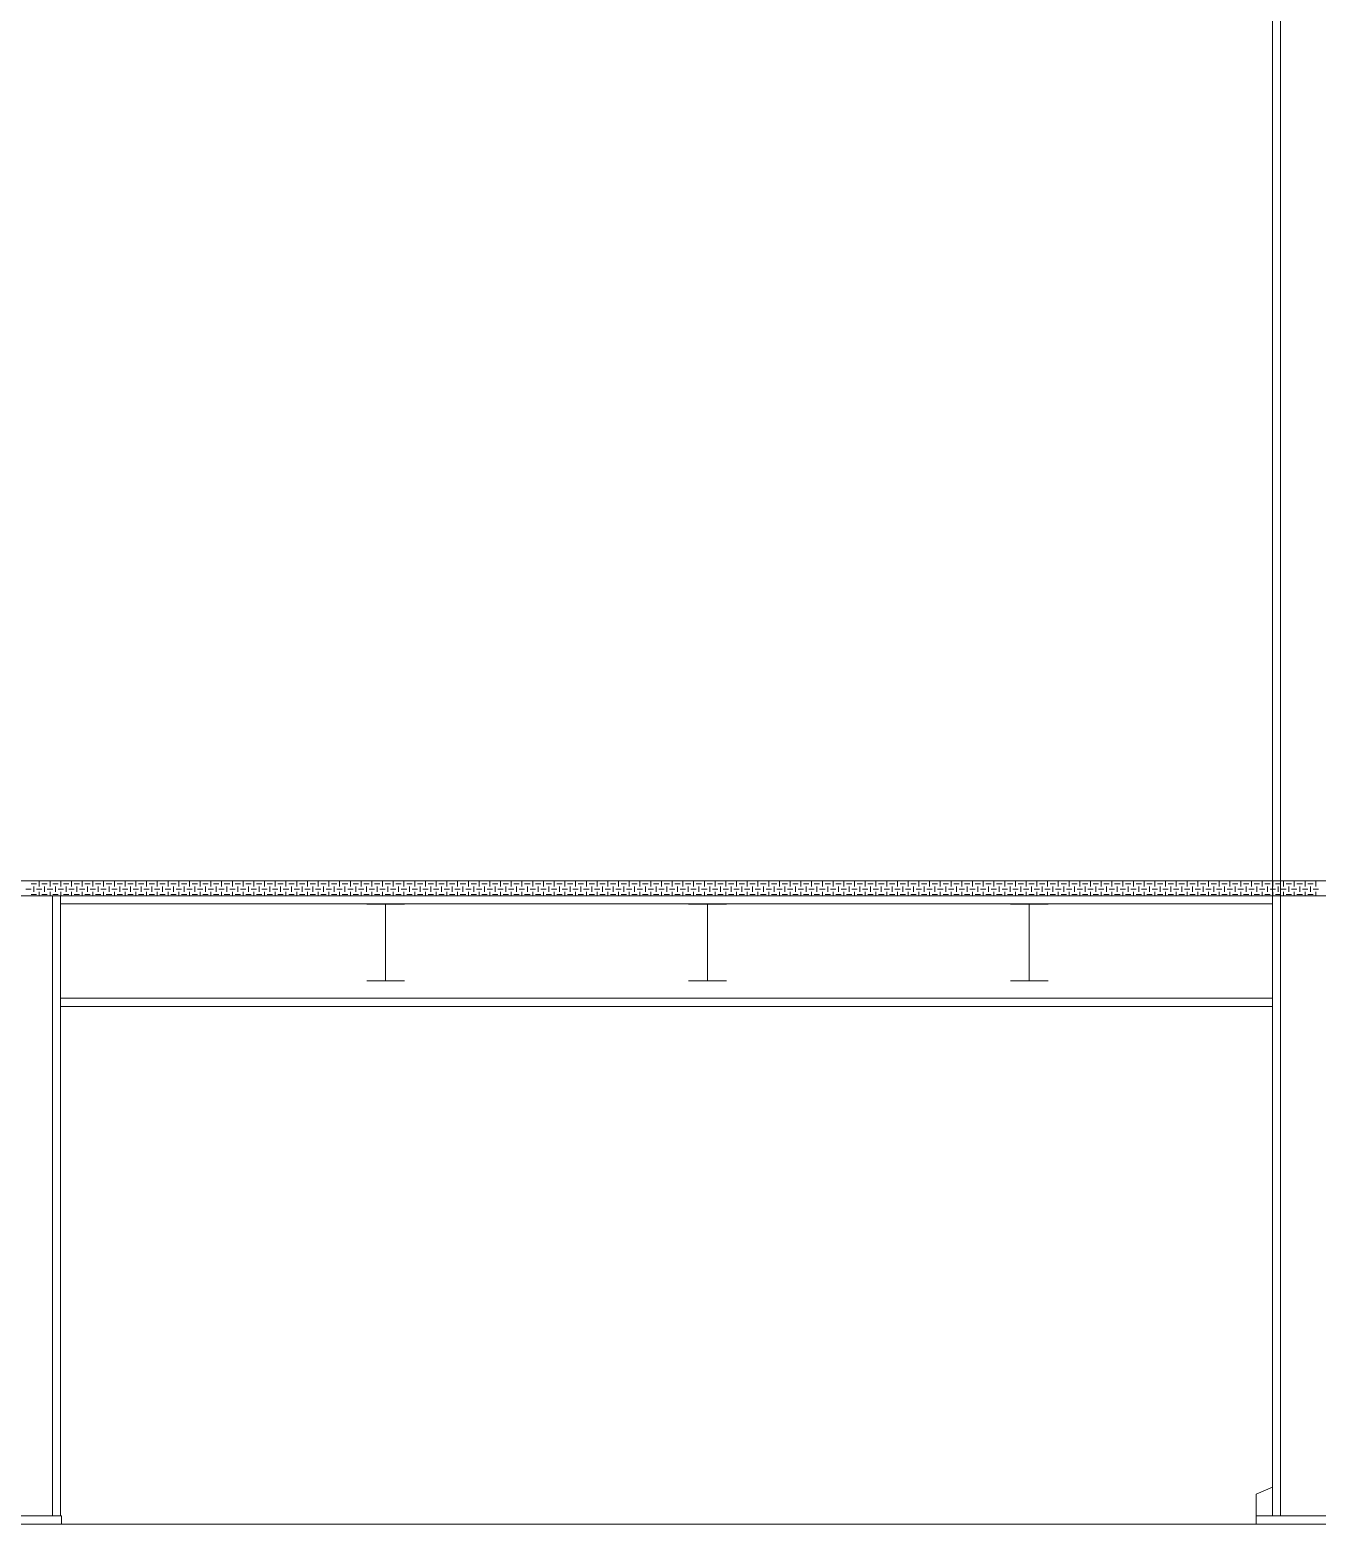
# Model space of a CAD drawing. Header units: millimetres. Extents: x 68421 to 1479662, y -51504 to 144751.
# Drawn here: x 601346 to 607346, y 73240 to 80207 of the extents above; entities that cross this region are included whole.
import ezdxf

# ---------------------------------------------------------------- set-up
doc = ezdxf.new("R2010")
doc.units = ezdxf.units.MM
doc.header["$LTSCALE"] = 0.35
doc.header["$MEASUREMENT"] = 0
doc.linetypes.add('CONTIN', pattern=[0, 0, 0])
doc.layers.get('0').update_dxf_attribs({"linetype": 'CONTIN'})

msp = doc.modelspace()

# ---------------------------------------------------------------- linework, layer by layer
at = {"lineweight": 0}
for p, q in [((607137.24698, 73277.76901), (607137.25017, 83356.65159)), ((607175.34697, 73277.76902), (607175.35016, 83356.65159)), ((601450.24888, 73277.76909), (601450.24955, 76169.33395)), ((601488.34887, 73277.76909), (601488.34956, 76169.33395)), ((607139.31056, 76131.22837), (601488.3481, 76131.22837)), ((607137.24773, 75691.43247), (601488.34824, 75691.43247)), ((607137.24772, 75653.33237), (601488.34825, 75653.33237)), ((607137.24706, 73411.58589), (607061.04701, 73379.36902)), ((607061.04701, 73277.76902), (607061.04701, 73379.36902)), ((607061.04701, 73277.76902), (607872.54896, 73277.7691)), ((607061.04701, 73239.66902), (607061.04701, 73277.76902)), ((607872.54896, 73239.6691), (607061.04701, 73239.66902)), ((607137.24698, 73277.76901), (607796.34889, 73277.7691))]:
    msp.add_line(p, q, dxfattribs=at)
at = {"color": 251, "linetype": 'Continuous', "lineweight": 0}
for p, q in [((588413.24788, 76239.66906), (626520.34809, 76239.66906)), ((626520.34809, 76239.66906), (588413.24788, 76239.66906)), ((601351.81056, 76225.22456), (601376.81056, 76225.22456)), ((601364.31056, 76237.72456), (601364.31056, 76239.66906)), ((601389.31056, 76212.72456), (601389.31056, 76237.72456)), ((601401.81056, 76225.22456), (601426.81056, 76225.22456)), ((601414.31056, 76237.72456), (601414.31056, 76239.66906)), ((601439.31056, 76212.72456), (601439.31056, 76237.72456)), ((601451.81056, 76225.22456), (601476.81056, 76225.22456)), ((601464.31056, 76237.72456), (601464.31056, 76239.66906)), ((601489.31056, 76212.72456), (601489.31056, 76237.72456)), ((601501.81056, 76225.22456), (601526.81056, 76225.22456)), ((601514.31056, 76237.72456), (601514.31056, 76239.66906)), ((601539.31056, 76212.72456), (601539.31056, 76237.72456)), ((601551.81056, 76225.22456), (601576.81056, 76225.22456)), ((601564.31056, 76237.72456), (601564.31056, 76239.66906)), ((601589.31056, 76212.72456), (601589.31056, 76237.72456)), ((601601.81056, 76225.22456), (601626.81056, 76225.22456)), ((601614.31056, 76237.72456), (601614.31056, 76239.66906)), ((601639.31056, 76212.72456), (601639.31056, 76237.72456)), ((601651.81056, 76225.22456), (601676.81056, 76225.22456)), ((601664.31056, 76237.72456), (601664.31056, 76239.66906)), ((601689.31056, 76212.72456), (601689.31056, 76237.72456)), ((601701.81056, 76225.22456), (601726.81056, 76225.22456)), ((601714.31056, 76237.72456), (601714.31056, 76239.66906)), ((601739.31056, 76212.72456), (601739.31056, 76237.72456)), ((601751.81056, 76225.22456), (601776.81056, 76225.22456)), ((601764.31056, 76237.72456), (601764.31056, 76239.66906)), ((601789.31056, 76212.72456), (601789.31056, 76237.72456)), ((601801.81056, 76225.22456), (601826.81056, 76225.22456)), ((601814.31056, 76237.72456), (601814.31056, 76239.66906)), ((601839.31056, 76212.72456), (601839.31056, 76237.72456)), ((601851.81056, 76225.22456), (601876.81056, 76225.22456)), ((601864.31056, 76237.72456), (601864.31056, 76239.66906)), ((601889.31056, 76212.72456), (601889.31056, 76237.72456)), ((601901.81056, 76225.22456), (601926.81056, 76225.22456)), ((601914.31056, 76237.72456), (601914.31056, 76239.66906)), ((601939.31056, 76212.72456), (601939.31056, 76237.72456)), ((601951.81056, 76225.22456), (601976.81056, 76225.22456)), ((601964.31056, 76237.72456), (601964.31056, 76239.66906)), ((601989.31056, 76212.72456), (601989.31056, 76237.72456)), ((602001.81056, 76225.22456), (602026.81056, 76225.22456)), ((602014.31056, 76237.72456), (602014.31056, 76239.66906)), ((602039.31056, 76212.72456), (602039.31056, 76237.72456)), ((602051.81056, 76225.22456), (602076.81056, 76225.22456)), ((602064.31056, 76237.72456), (602064.31056, 76239.66906)), ((602089.31056, 76212.72456), (602089.31056, 76237.72456)), ((602101.81056, 76225.22456), (602126.81056, 76225.22456)), ((602114.31056, 76237.72456), (602114.31056, 76239.66906)), ((602139.31056, 76212.72456), (602139.31056, 76237.72456)), ((602151.81056, 76225.22456), (602176.81056, 76225.22456)), ((602164.31056, 76237.72456), (602164.31056, 76239.66906)), ((602189.31056, 76212.72456), (602189.31056, 76237.72456)), ((602201.81056, 76225.22456), (602226.81056, 76225.22456)), ((602214.31056, 76237.72456), (602214.31056, 76239.66906)), ((602239.31056, 76212.72456), (602239.31056, 76237.72456)), ((602251.81056, 76225.22456), (602276.81056, 76225.22456)), ((602264.31056, 76237.72456), (602264.31056, 76239.66906)), ((602289.31056, 76212.72456), (602289.31056, 76237.72456)), ((602301.81056, 76225.22456), (602326.81056, 76225.22456)), ((602314.31056, 76237.72456), (602314.31056, 76239.66906)), ((602339.31056, 76212.72456), (602339.31056, 76237.72456)), ((602351.81056, 76225.22456), (602376.81056, 76225.22456)), ((602364.31056, 76237.72456), (602364.31056, 76239.66906)), ((602389.31056, 76212.72456), (602389.31056, 76237.72456)), ((602401.81056, 76225.22456), (602426.81056, 76225.22456)), ((602414.31056, 76237.72456), (602414.31056, 76239.66906)), ((602439.31056, 76212.72456), (602439.31056, 76237.72456)), ((602451.81056, 76225.22456), (602476.81056, 76225.22456)), ((602464.31056, 76237.72456), (602464.31056, 76239.66906)), ((602489.31056, 76212.72456), (602489.31056, 76237.72456)), ((602501.81056, 76225.22456), (602526.81056, 76225.22456)), ((602514.31056, 76237.72456), (602514.31056, 76239.66906)), ((602539.31056, 76212.72456), (602539.31056, 76237.72456)), ((602551.81056, 76225.22456), (602576.81056, 76225.22456)), ((602564.31056, 76237.72456), (602564.31056, 76239.66906)), ((602589.31056, 76212.72456), (602589.31056, 76237.72456)), ((602601.81056, 76225.22456), (602626.81056, 76225.22456)), ((602614.31056, 76237.72456), (602614.31056, 76239.66906)), ((602639.31056, 76212.72456), (602639.31056, 76237.72456)), ((602651.81056, 76225.22456), (602676.81056, 76225.22456)), ((602664.31056, 76237.72456), (602664.31056, 76239.66906)), ((602689.31056, 76212.72456), (602689.31056, 76237.72456)), ((602701.81056, 76225.22456), (602726.81056, 76225.22456)), ((602714.31056, 76237.72456), (602714.31056, 76239.66906)), ((602739.31056, 76212.72456), (602739.31056, 76237.72456)), ((602751.81056, 76225.22456), (602776.81056, 76225.22456)), ((602764.31056, 76237.72456), (602764.31056, 76239.66906)), ((602789.31056, 76212.72456), (602789.31056, 76237.72456)), ((602801.81056, 76225.22456), (602826.81056, 76225.22456)), ((602814.31056, 76237.72456), (602814.31056, 76239.66906)), ((602839.31056, 76212.72456), (602839.31056, 76237.72456)), ((602851.81056, 76225.22456), (602876.81056, 76225.22456)), ((602864.31056, 76237.72456), (602864.31056, 76239.66906)), ((602889.31056, 76212.72456), (602889.31056, 76237.72456)), ((602901.81056, 76225.22456), (602926.81056, 76225.22456)), ((602914.31056, 76237.72456), (602914.31056, 76239.66906)), ((602939.31056, 76212.72456), (602939.31056, 76237.72456)), ((602951.81056, 76225.22456), (602976.81056, 76225.22456)), ((602964.31056, 76237.72456), (602964.31056, 76239.66906)), ((602989.31056, 76212.72456), (602989.31056, 76237.72456)), ((603001.81056, 76225.22456), (603026.81056, 76225.22456)), ((603014.31056, 76237.72456), (603014.31056, 76239.66906)), ((603039.31056, 76212.72456), (603039.31056, 76237.72456)), ((603051.81056, 76225.22456), (603076.81056, 76225.22456)), ((603064.31056, 76237.72456), (603064.31056, 76239.66906)), ((603089.31056, 76212.72456), (603089.31056, 76237.72456)), ((603101.81056, 76225.22456), (603126.81056, 76225.22456)), ((603114.31056, 76237.72456), (603114.31056, 76239.66906)), ((603139.31056, 76212.72456), (603139.31056, 76237.72456)), ((603151.81056, 76225.22456), (603176.81056, 76225.22456)), ((603164.31056, 76237.72456), (603164.31056, 76239.66906)), ((603189.31056, 76212.72456), (603189.31056, 76237.72456)), ((603201.81056, 76225.22456), (603226.81056, 76225.22456)), ((603214.31056, 76237.72456), (603214.31056, 76239.66906)), ((603239.31056, 76212.72456), (603239.31056, 76237.72456)), ((603251.81056, 76225.22456), (603276.81056, 76225.22456)), ((603264.31056, 76237.72456), (603264.31056, 76239.66906)), ((603289.31056, 76212.72456), (603289.31056, 76237.72456)), ((603301.81056, 76225.22456), (603326.81056, 76225.22456)), ((603314.31056, 76237.72456), (603314.31056, 76239.66906)), ((603339.31056, 76212.72456), (603339.31056, 76237.72456)), ((603351.81056, 76225.22456), (603376.81056, 76225.22456)), ((603364.31056, 76237.72456), (603364.31056, 76239.66906)), ((603389.31056, 76212.72456), (603389.31056, 76237.72456)), ((603401.81056, 76225.22456), (603426.81056, 76225.22456)), ((603414.31056, 76237.72456), (603414.31056, 76239.66906)), ((603439.31056, 76212.72456), (603439.31056, 76237.72456)), ((603451.81056, 76225.22456), (603476.81056, 76225.22456)), ((603464.31056, 76237.72456), (603464.31056, 76239.66906)), ((603489.31056, 76212.72456), (603489.31056, 76237.72456)), ((603501.81056, 76225.22456), (603526.81056, 76225.22456)), ((603514.31056, 76237.72456), (603514.31056, 76239.66906)), ((603539.31056, 76212.72456), (603539.31056, 76237.72456)), ((603551.81056, 76225.22456), (603576.81056, 76225.22456)), ((603564.31056, 76237.72456), (603564.31056, 76239.66906)), ((603589.31056, 76212.72456), (603589.31056, 76237.72456)), ((603601.81056, 76225.22456), (603626.81056, 76225.22456)), ((603614.31056, 76237.72456), (603614.31056, 76239.66906)), ((603639.31056, 76212.72456), (603639.31056, 76237.72456)), ((603651.81056, 76225.22456), (603676.81056, 76225.22456)), ((603664.31056, 76237.72456), (603664.31056, 76239.66906)), ((603689.31056, 76212.72456), (603689.31056, 76237.72456)), ((603701.81056, 76225.22456), (603726.81056, 76225.22456)), ((603714.31056, 76237.72456), (603714.31056, 76239.66906)), ((603739.31056, 76212.72456), (603739.31056, 76237.72456)), ((603751.81056, 76225.22456), (603776.81056, 76225.22456)), ((603764.31056, 76237.72456), (603764.31056, 76239.66906)), ((603789.31056, 76212.72456), (603789.31056, 76237.72456)), ((603801.81056, 76225.22456), (603826.81056, 76225.22456)), ((603814.31056, 76237.72456), (603814.31056, 76239.66906)), ((603839.31056, 76212.72456), (603839.31056, 76237.72456)), ((603851.81056, 76225.22456), (603876.81056, 76225.22456)), ((603864.31056, 76237.72456), (603864.31056, 76239.66906)), ((603889.31056, 76212.72456), (603889.31056, 76237.72456)), ((603901.81056, 76225.22456), (603926.81056, 76225.22456)), ((603914.31056, 76237.72456), (603914.31056, 76239.66906)), ((603939.31056, 76212.72456), (603939.31056, 76237.72456)), ((603951.81056, 76225.22456), (603976.81056, 76225.22456)), ((603964.31056, 76237.72456), (603964.31056, 76239.66906)), ((603989.31056, 76212.72456), (603989.31056, 76237.72456)), ((604001.81056, 76225.22456), (604026.81056, 76225.22456)), ((604014.31056, 76237.72456), (604014.31056, 76239.66906)), ((604039.31056, 76212.72456), (604039.31056, 76237.72456)), ((604051.81056, 76225.22456), (604076.81056, 76225.22456)), ((604064.31056, 76237.72456), (604064.31056, 76239.66906)), ((604089.31056, 76212.72456), (604089.31056, 76237.72456)), ((604101.81056, 76225.22456), (604126.81056, 76225.22456)), ((604114.31056, 76237.72456), (604114.31056, 76239.66906)), ((604139.31056, 76212.72456), (604139.31056, 76237.72456)), ((604151.81056, 76225.22456), (604176.81056, 76225.22456)), ((604164.31056, 76237.72456), (604164.31056, 76239.66906)), ((604189.31056, 76212.72456), (604189.31056, 76237.72456)), ((604201.81056, 76225.22456), (604226.81056, 76225.22456)), ((604214.31056, 76237.72456), (604214.31056, 76239.66906)), ((604239.31056, 76212.72456), (604239.31056, 76237.72456)), ((604251.81056, 76225.22456), (604276.81056, 76225.22456)), ((604264.31056, 76237.72456), (604264.31056, 76239.66906)), ((604289.31056, 76212.72456), (604289.31056, 76237.72456)), ((604301.81056, 76225.22456), (604326.81056, 76225.22456)), ((604314.31056, 76237.72456), (604314.31056, 76239.66906)), ((604339.31056, 76212.72456), (604339.31056, 76237.72456)), ((604351.81056, 76225.22456), (604376.81056, 76225.22456)), ((604364.31056, 76237.72456), (604364.31056, 76239.66906)), ((604389.31056, 76212.72456), (604389.31056, 76237.72456)), ((604401.81056, 76225.22456), (604426.81056, 76225.22456)), ((604414.31056, 76237.72456), (604414.31056, 76239.66906)), ((604439.31056, 76212.72456), (604439.31056, 76237.72456)), ((604451.81056, 76225.22456), (604476.81056, 76225.22456)), ((604464.31056, 76237.72456), (604464.31056, 76239.66906)), ((604489.31056, 76212.72456), (604489.31056, 76237.72456)), ((604501.81056, 76225.22456), (604526.81056, 76225.22456)), ((604514.31056, 76237.72456), (604514.31056, 76239.66906)), ((604539.31056, 76212.72456), (604539.31056, 76237.72456)), ((604551.81056, 76225.22456), (604576.81056, 76225.22456)), ((604564.31056, 76237.72456), (604564.31056, 76239.66906)), ((604589.31056, 76212.72456), (604589.31056, 76237.72456)), ((604601.81056, 76225.22456), (604626.81056, 76225.22456)), ((604614.31056, 76237.72456), (604614.31056, 76239.66906)), ((604639.31056, 76212.72456), (604639.31056, 76237.72456)), ((604651.81056, 76225.22456), (604676.81056, 76225.22456)), ((604664.31056, 76237.72456), (604664.31056, 76239.66906)), ((604689.31056, 76212.72456), (604689.31056, 76237.72456)), ((604701.81056, 76225.22456), (604726.81056, 76225.22456)), ((604714.31056, 76237.72456), (604714.31056, 76239.66906)), ((604739.31056, 76212.72456), (604739.31056, 76237.72456)), ((604751.81056, 76225.22456), (604776.81056, 76225.22456)), ((604764.31056, 76237.72456), (604764.31056, 76239.66906)), ((604789.31056, 76212.72456), (604789.31056, 76237.72456)), ((604801.81056, 76225.22456), (604826.81056, 76225.22456)), ((604814.31056, 76237.72456), (604814.31056, 76239.66906)), ((604839.31056, 76212.72456), (604839.31056, 76237.72456)), ((604851.81056, 76225.22456), (604876.81056, 76225.22456)), ((604864.31056, 76237.72456), (604864.31056, 76239.66906)), ((604889.31056, 76212.72456), (604889.31056, 76237.72456)), ((604901.81056, 76225.22456), (604926.81056, 76225.22456)), ((604914.31056, 76237.72456), (604914.31056, 76239.66906)), ((604939.31056, 76212.72456), (604939.31056, 76237.72456)), ((604951.81056, 76225.22456), (604976.81056, 76225.22456)), ((604964.31056, 76237.72456), (604964.31056, 76239.66906)), ((604989.31056, 76212.72456), (604989.31056, 76237.72456)), ((605001.81056, 76225.22456), (605026.81056, 76225.22456)), ((605014.31056, 76237.72456), (605014.31056, 76239.66906)), ((605039.31056, 76212.72456), (605039.31056, 76237.72456)), ((605051.81056, 76225.22456), (605076.81056, 76225.22456)), ((605064.31056, 76237.72456), (605064.31056, 76239.66906)), ((605089.31056, 76212.72456), (605089.31056, 76237.72456)), ((605101.81056, 76225.22456), (605126.81056, 76225.22456)), ((605114.31056, 76237.72456), (605114.31056, 76239.66906)), ((605139.31056, 76212.72456), (605139.31056, 76237.72456)), ((605151.81056, 76225.22456), (605176.81056, 76225.22456)), ((605164.31056, 76237.72456), (605164.31056, 76239.66906)), ((605189.31056, 76212.72456), (605189.31056, 76237.72456)), ((605201.81056, 76225.22456), (605226.81056, 76225.22456)), ((605214.31056, 76237.72456), (605214.31056, 76239.66906)), ((605239.31056, 76212.72456), (605239.31056, 76237.72456)), ((605251.81056, 76225.22456), (605276.81056, 76225.22456)), ((605264.31056, 76237.72456), (605264.31056, 76239.66906)), ((605289.31056, 76212.72456), (605289.31056, 76237.72456)), ((605301.81056, 76225.22456), (605326.81056, 76225.22456)), ((605314.31056, 76237.72456), (605314.31056, 76239.66906)), ((605339.31056, 76212.72456), (605339.31056, 76237.72456)), ((605351.81056, 76225.22456), (605376.81056, 76225.22456)), ((605364.31056, 76237.72456), (605364.31056, 76239.66906)), ((605389.31056, 76212.72456), (605389.31056, 76237.72456)), ((605401.81056, 76225.22456), (605426.81056, 76225.22456)), ((605414.31056, 76237.72456), (605414.31056, 76239.66906)), ((605439.31056, 76212.72456), (605439.31056, 76237.72456)), ((605451.81056, 76225.22456), (605476.81056, 76225.22456)), ((605464.31056, 76237.72456), (605464.31056, 76239.66906)), ((605489.31056, 76212.72456), (605489.31056, 76237.72456)), ((605501.81056, 76225.22456), (605526.81056, 76225.22456)), ((605514.31056, 76237.72456), (605514.31056, 76239.66906)), ((605539.31056, 76212.72456), (605539.31056, 76237.72456)), ((605551.81056, 76225.22456), (605576.81056, 76225.22456)), ((605564.31056, 76237.72456), (605564.31056, 76239.66906)), ((605589.31056, 76212.72456), (605589.31056, 76237.72456)), ((605601.81056, 76225.22456), (605626.81056, 76225.22456)), ((605614.31056, 76237.72456), (605614.31056, 76239.66906)), ((605639.31056, 76212.72456), (605639.31056, 76237.72456)), ((605651.81056, 76225.22456), (605676.81056, 76225.22456)), ((605664.31056, 76237.72456), (605664.31056, 76239.66906)), ((605689.31056, 76212.72456), (605689.31056, 76237.72456)), ((605701.81056, 76225.22456), (605726.81056, 76225.22456)), ((605714.31056, 76237.72456), (605714.31056, 76239.66906)), ((605739.31056, 76212.72456), (605739.31056, 76237.72456)), ((605751.81056, 76225.22456), (605776.81056, 76225.22456)), ((605764.31056, 76237.72456), (605764.31056, 76239.66906)), ((605789.31056, 76212.72456), (605789.31056, 76237.72456)), ((605801.81056, 76225.22456), (605826.81056, 76225.22456)), ((605814.31056, 76237.72456), (605814.31056, 76239.66906)), ((605839.31056, 76212.72456), (605839.31056, 76237.72456)), ((605851.81056, 76225.22456), (605876.81056, 76225.22456)), ((605864.31056, 76237.72456), (605864.31056, 76239.66906)), ((605889.31056, 76212.72456), (605889.31056, 76237.72456)), ((605901.81056, 76225.22456), (605926.81056, 76225.22456)), ((605914.31056, 76237.72456), (605914.31056, 76239.66906)), ((605939.31056, 76212.72456), (605939.31056, 76237.72456)), ((605951.81056, 76225.22456), (605976.81056, 76225.22456)), ((605964.31056, 76237.72456), (605964.31056, 76239.66906)), ((605989.31056, 76212.72456), (605989.31056, 76237.72456)), ((606001.81056, 76225.22456), (606026.81056, 76225.22456)), ((606014.31056, 76237.72456), (606014.31056, 76239.66906)), ((606039.31056, 76212.72456), (606039.31056, 76237.72456)), ((606051.81056, 76225.22456), (606076.81056, 76225.22456)), ((606064.31056, 76237.72456), (606064.31056, 76239.66906)), ((606089.31056, 76212.72456), (606089.31056, 76237.72456)), ((606101.81056, 76225.22456), (606126.81056, 76225.22456)), ((606114.31056, 76237.72456), (606114.31056, 76239.66906)), ((606139.31056, 76212.72456), (606139.31056, 76237.72456)), ((606151.81056, 76225.22456), (606176.81056, 76225.22456)), ((606164.31056, 76237.72456), (606164.31056, 76239.66906)), ((606189.31056, 76212.72456), (606189.31056, 76237.72456)), ((606201.81056, 76225.22456), (606226.81056, 76225.22456)), ((606214.31056, 76237.72456), (606214.31056, 76239.66906)), ((606239.31056, 76212.72456), (606239.31056, 76237.72456)), ((606251.81056, 76225.22456), (606276.81056, 76225.22456)), ((606264.31056, 76237.72456), (606264.31056, 76239.66906)), ((606289.31056, 76212.72456), (606289.31056, 76237.72456)), ((606301.81056, 76225.22456), (606326.81056, 76225.22456)), ((606314.31056, 76237.72456), (606314.31056, 76239.66906)), ((606339.31056, 76212.72456), (606339.31056, 76237.72456)), ((606351.81056, 76225.22456), (606376.81056, 76225.22456)), ((606364.31056, 76237.72456), (606364.31056, 76239.66906)), ((606389.31056, 76212.72456), (606389.31056, 76237.72456)), ((606401.81056, 76225.22456), (606426.81056, 76225.22456)), ((606414.31056, 76237.72456), (606414.31056, 76239.66906)), ((606439.31056, 76212.72456), (606439.31056, 76237.72456)), ((606451.81056, 76225.22456), (606476.81056, 76225.22456)), ((606464.31056, 76237.72456), (606464.31056, 76239.66906)), ((606489.31056, 76212.72456), (606489.31056, 76237.72456)), ((606501.81056, 76225.22456), (606526.81056, 76225.22456)), ((606514.31056, 76237.72456), (606514.31056, 76239.66906)), ((606539.31056, 76212.72456), (606539.31056, 76237.72456)), ((606551.81056, 76225.22456), (606576.81056, 76225.22456)), ((606564.31056, 76237.72456), (606564.31056, 76239.66906)), ((606589.31056, 76212.72456), (606589.31056, 76237.72456)), ((606601.81056, 76225.22456), (606626.81056, 76225.22456)), ((606614.31056, 76237.72456), (606614.31056, 76239.66906)), ((606639.31056, 76212.72456), (606639.31056, 76237.72456)), ((606651.81056, 76225.22456), (606676.81056, 76225.22456)), ((606664.31056, 76237.72456), (606664.31056, 76239.66906)), ((606689.31056, 76212.72456), (606689.31056, 76237.72456)), ((606701.81056, 76225.22456), (606726.81056, 76225.22456)), ((606714.31056, 76237.72456), (606714.31056, 76239.66906)), ((606739.31056, 76212.72456), (606739.31056, 76237.72456)), ((606751.81056, 76225.22456), (606776.81056, 76225.22456)), ((606764.31056, 76237.72456), (606764.31056, 76239.66906)), ((606789.31056, 76212.72456), (606789.31056, 76237.72456)), ((606801.81056, 76225.22456), (606826.81056, 76225.22456)), ((606814.31056, 76237.72456), (606814.31056, 76239.66906)), ((606839.31056, 76212.72456), (606839.31056, 76237.72456)), ((606851.81056, 76225.22456), (606876.81056, 76225.22456)), ((606864.31056, 76237.72456), (606864.31056, 76239.66906)), ((606889.31056, 76212.72456), (606889.31056, 76237.72456)), ((606901.81056, 76225.22456), (606926.81056, 76225.22456)), ((606914.31056, 76237.72456), (606914.31056, 76239.66906)), ((606939.31056, 76212.72456), (606939.31056, 76237.72456)), ((606951.81056, 76225.22456), (606976.81056, 76225.22456)), ((606964.31056, 76237.72456), (606964.31056, 76239.66906)), ((606989.31056, 76212.72456), (606989.31056, 76237.72456)), ((607001.81056, 76225.22456), (607026.81056, 76225.22456)), ((607014.31056, 76237.72456), (607014.31056, 76239.66906)), ((607039.31056, 76212.72456), (607039.31056, 76237.72456)), ((607051.81056, 76225.22456), (607076.81056, 76225.22456)), ((607064.31056, 76237.72456), (607064.31056, 76239.66906)), ((607089.31056, 76212.72456), (607089.31056, 76237.72456)), ((607101.81056, 76225.22456), (607126.81056, 76225.22456)), ((607114.31056, 76237.72456), (607114.31056, 76239.66906)), ((607139.31056, 76212.72456), (607139.31056, 76237.72456)), ((607151.81056, 76225.22456), (607176.81056, 76225.22456)), ((607164.31056, 76237.72456), (607164.31056, 76239.66906)), ((607189.31056, 76212.72456), (607189.31056, 76237.72456)), ((607201.81056, 76225.22456), (607226.81056, 76225.22456)), ((607214.31056, 76237.72456), (607214.31056, 76239.66906)), ((607239.31056, 76212.72456), (607239.31056, 76237.72456)), ((607251.81056, 76225.22456), (607276.81056, 76225.22456)), ((607264.31056, 76237.72456), (607264.31056, 76239.66906)), ((607289.31056, 76212.72456), (607289.31056, 76237.72456)), ((607301.81056, 76225.22456), (607326.81056, 76225.22456)), ((607314.31056, 76237.72456), (607314.31056, 76239.66906)), ((607339.31056, 76212.72456), (607339.31056, 76237.72456)), ((588413.24786, 76169.33395), (626520.34809, 76169.33395)), ((601326.81056, 76200.22456), (601351.81056, 76200.22456)), ((601351.81056, 76175.22456), (601376.81056, 76175.22456)), ((601364.31056, 76187.72456), (601364.31056, 76212.72456)), ((601376.81056, 76200.22456), (601401.81056, 76200.22456)), ((601389.31056, 76169.33395), (601389.31056, 76187.72456)), ((601401.81056, 76175.22456), (601426.81056, 76175.22456)), ((601414.31056, 76187.72456), (601414.31056, 76212.72456)), ((601426.81056, 76200.22456), (601451.81056, 76200.22456)), ((601439.31056, 76169.33395), (601439.31056, 76187.72456)), ((601451.81056, 76175.22456), (601476.81056, 76175.22456)), ((601464.31056, 76187.72456), (601464.31056, 76212.72456)), ((601476.81056, 76200.22456), (601501.81056, 76200.22456)), ((601489.31056, 76169.33395), (601489.31056, 76187.72456)), ((601501.81056, 76175.22456), (601526.81056, 76175.22456)), ((601514.31056, 76187.72456), (601514.31056, 76212.72456)), ((601526.81056, 76200.22456), (601551.81056, 76200.22456)), ((601539.31056, 76169.33395), (601539.31056, 76187.72456)), ((601551.81056, 76175.22456), (601576.81056, 76175.22456)), ((601564.31056, 76187.72456), (601564.31056, 76212.72456)), ((601576.81056, 76200.22456), (601601.81056, 76200.22456)), ((601589.31056, 76169.33395), (601589.31056, 76187.72456)), ((601601.81056, 76175.22456), (601626.81056, 76175.22456)), ((601614.31056, 76187.72456), (601614.31056, 76212.72456)), ((601626.81056, 76200.22456), (601651.81056, 76200.22456)), ((601639.31056, 76169.33395), (601639.31056, 76187.72456)), ((601651.81056, 76175.22456), (601676.81056, 76175.22456)), ((601664.31056, 76187.72456), (601664.31056, 76212.72456)), ((601676.81056, 76200.22456), (601701.81056, 76200.22456)), ((601689.31056, 76169.33395), (601689.31056, 76187.72456)), ((601701.81056, 76175.22456), (601726.81056, 76175.22456)), ((601714.31056, 76187.72456), (601714.31056, 76212.72456)), ((601726.81056, 76200.22456), (601751.81056, 76200.22456)), ((601739.31056, 76169.33395), (601739.31056, 76187.72456)), ((601751.81056, 76175.22456), (601776.81056, 76175.22456)), ((601764.31056, 76187.72456), (601764.31056, 76212.72456)), ((601776.81056, 76200.22456), (601801.81056, 76200.22456)), ((601789.31056, 76169.33395), (601789.31056, 76187.72456)), ((601801.81056, 76175.22456), (601826.81056, 76175.22456)), ((601814.31056, 76187.72456), (601814.31056, 76212.72456)), ((601826.81056, 76200.22456), (601851.81056, 76200.22456)), ((601839.31056, 76169.33395), (601839.31056, 76187.72456)), ((601851.81056, 76175.22456), (601876.81056, 76175.22456)), ((601864.31056, 76187.72456), (601864.31056, 76212.72456)), ((601876.81056, 76200.22456), (601901.81056, 76200.22456)), ((601889.31056, 76169.33395), (601889.31056, 76187.72456)), ((601901.81056, 76175.22456), (601926.81056, 76175.22456)), ((601914.31056, 76187.72456), (601914.31056, 76212.72456)), ((601926.81056, 76200.22456), (601951.81056, 76200.22456)), ((601939.31056, 76169.33395), (601939.31056, 76187.72456)), ((601951.81056, 76175.22456), (601976.81056, 76175.22456)), ((601964.31056, 76187.72456), (601964.31056, 76212.72456)), ((601976.81056, 76200.22456), (602001.81056, 76200.22456)), ((601989.31056, 76169.33395), (601989.31056, 76187.72456)), ((602001.81056, 76175.22456), (602026.81056, 76175.22456)), ((602014.31056, 76187.72456), (602014.31056, 76212.72456)), ((602026.81056, 76200.22456), (602051.81056, 76200.22456)), ((602039.31056, 76169.33395), (602039.31056, 76187.72456)), ((602051.81056, 76175.22456), (602076.81056, 76175.22456)), ((602064.31056, 76187.72456), (602064.31056, 76212.72456)), ((602076.81056, 76200.22456), (602101.81056, 76200.22456)), ((602089.31056, 76169.33395), (602089.31056, 76187.72456)), ((602101.81056, 76175.22456), (602126.81056, 76175.22456)), ((602114.31056, 76187.72456), (602114.31056, 76212.72456)), ((602126.81056, 76200.22456), (602151.81056, 76200.22456)), ((602139.31056, 76169.33395), (602139.31056, 76187.72456)), ((602151.81056, 76175.22456), (602176.81056, 76175.22456)), ((602164.31056, 76187.72456), (602164.31056, 76212.72456)), ((602176.81056, 76200.22456), (602201.81056, 76200.22456)), ((602189.31056, 76169.33395), (602189.31056, 76187.72456)), ((602201.81056, 76175.22456), (602226.81056, 76175.22456)), ((602214.31056, 76187.72456), (602214.31056, 76212.72456)), ((602226.81056, 76200.22456), (602251.81056, 76200.22456)), ((602239.31056, 76169.33395), (602239.31056, 76187.72456)), ((602251.81056, 76175.22456), (602276.81056, 76175.22456)), ((602264.31056, 76187.72456), (602264.31056, 76212.72456)), ((602276.81056, 76200.22456), (602301.81056, 76200.22456)), ((602289.31056, 76169.33395), (602289.31056, 76187.72456)), ((602301.81056, 76175.22456), (602326.81056, 76175.22456)), ((602314.31056, 76187.72456), (602314.31056, 76212.72456)), ((602326.81056, 76200.22456), (602351.81056, 76200.22456)), ((602339.31056, 76169.33395), (602339.31056, 76187.72456)), ((602351.81056, 76175.22456), (602376.81056, 76175.22456)), ((602364.31056, 76187.72456), (602364.31056, 76212.72456)), ((602376.81056, 76200.22456), (602401.81056, 76200.22456)), ((602389.31056, 76169.33395), (602389.31056, 76187.72456)), ((602401.81056, 76175.22456), (602426.81056, 76175.22456)), ((602414.31056, 76187.72456), (602414.31056, 76212.72456)), ((602426.81056, 76200.22456), (602451.81056, 76200.22456)), ((602439.31056, 76169.33395), (602439.31056, 76187.72456)), ((602451.81056, 76175.22456), (602476.81056, 76175.22456)), ((602464.31056, 76187.72456), (602464.31056, 76212.72456)), ((602476.81056, 76200.22456), (602501.81056, 76200.22456)), ((602489.31056, 76169.33395), (602489.31056, 76187.72456)), ((602501.81056, 76175.22456), (602526.81056, 76175.22456)), ((602514.31056, 76187.72456), (602514.31056, 76212.72456)), ((602526.81056, 76200.22456), (602551.81056, 76200.22456)), ((602539.31056, 76169.33395), (602539.31056, 76187.72456)), ((602551.81056, 76175.22456), (602576.81056, 76175.22456)), ((602564.31056, 76187.72456), (602564.31056, 76212.72456)), ((602576.81056, 76200.22456), (602601.81056, 76200.22456)), ((602589.31056, 76169.33395), (602589.31056, 76187.72456)), ((602601.81056, 76175.22456), (602626.81056, 76175.22456)), ((602614.31056, 76187.72456), (602614.31056, 76212.72456)), ((602626.81056, 76200.22456), (602651.81056, 76200.22456)), ((602639.31056, 76169.33395), (602639.31056, 76187.72456)), ((602651.81056, 76175.22456), (602676.81056, 76175.22456)), ((602664.31056, 76187.72456), (602664.31056, 76212.72456)), ((602676.81056, 76200.22456), (602701.81056, 76200.22456)), ((602689.31056, 76169.33395), (602689.31056, 76187.72456)), ((602701.81056, 76175.22456), (602726.81056, 76175.22456)), ((602714.31056, 76187.72456), (602714.31056, 76212.72456)), ((602726.81056, 76200.22456), (602751.81056, 76200.22456)), ((602739.31056, 76169.33395), (602739.31056, 76187.72456)), ((602751.81056, 76175.22456), (602776.81056, 76175.22456)), ((602764.31056, 76187.72456), (602764.31056, 76212.72456)), ((602776.81056, 76200.22456), (602801.81056, 76200.22456)), ((602789.31056, 76169.33395), (602789.31056, 76187.72456)), ((602801.81056, 76175.22456), (602826.81056, 76175.22456)), ((602814.31056, 76187.72456), (602814.31056, 76212.72456)), ((602826.81056, 76200.22456), (602851.81056, 76200.22456)), ((602839.31056, 76169.33395), (602839.31056, 76187.72456)), ((602851.81056, 76175.22456), (602876.81056, 76175.22456)), ((602864.31056, 76187.72456), (602864.31056, 76212.72456)), ((602876.81056, 76200.22456), (602901.81056, 76200.22456)), ((602889.31056, 76169.33395), (602889.31056, 76187.72456)), ((602901.81056, 76175.22456), (602926.81056, 76175.22456)), ((602914.31056, 76187.72456), (602914.31056, 76212.72456)), ((602926.81056, 76200.22456), (602951.81056, 76200.22456)), ((602939.31056, 76169.33395), (602939.31056, 76187.72456)), ((602951.81056, 76175.22456), (602976.81056, 76175.22456)), ((602964.31056, 76187.72456), (602964.31056, 76212.72456)), ((602976.81056, 76200.22456), (603001.81056, 76200.22456)), ((602989.31056, 76169.33395), (602989.31056, 76187.72456)), ((603001.81056, 76175.22456), (603026.81056, 76175.22456)), ((603014.31056, 76187.72456), (603014.31056, 76212.72456)), ((603026.81056, 76200.22456), (603051.81056, 76200.22456)), ((603039.31056, 76169.33395), (603039.31056, 76187.72456)), ((603051.81056, 76175.22456), (603076.81056, 76175.22456)), ((603064.31056, 76187.72456), (603064.31056, 76212.72456)), ((603076.81056, 76200.22456), (603101.81056, 76200.22456)), ((603089.31056, 76169.33395), (603089.31056, 76187.72456)), ((603101.81056, 76175.22456), (603126.81056, 76175.22456)), ((603114.31056, 76187.72456), (603114.31056, 76212.72456)), ((603126.81056, 76200.22456), (603151.81056, 76200.22456)), ((603139.31056, 76169.33395), (603139.31056, 76187.72456)), ((603151.81056, 76175.22456), (603176.81056, 76175.22456)), ((603164.31056, 76187.72456), (603164.31056, 76212.72456)), ((603176.81056, 76200.22456), (603201.81056, 76200.22456)), ((603189.31056, 76169.33395), (603189.31056, 76187.72456)), ((603201.81056, 76175.22456), (603226.81056, 76175.22456)), ((603214.31056, 76187.72456), (603214.31056, 76212.72456)), ((603226.81056, 76200.22456), (603251.81056, 76200.22456)), ((603239.31056, 76169.33395), (603239.31056, 76187.72456)), ((603251.81056, 76175.22456), (603276.81056, 76175.22456)), ((603264.31056, 76187.72456), (603264.31056, 76212.72456)), ((603276.81056, 76200.22456), (603301.81056, 76200.22456)), ((603289.31056, 76169.33395), (603289.31056, 76187.72456)), ((603301.81056, 76175.22456), (603326.81056, 76175.22456)), ((603314.31056, 76187.72456), (603314.31056, 76212.72456)), ((603326.81056, 76200.22456), (603351.81056, 76200.22456)), ((603339.31056, 76169.33395), (603339.31056, 76187.72456)), ((603351.81056, 76175.22456), (603376.81056, 76175.22456)), ((603364.31056, 76187.72456), (603364.31056, 76212.72456)), ((603376.81056, 76200.22456), (603401.81056, 76200.22456)), ((603389.31056, 76169.33395), (603389.31056, 76187.72456)), ((603401.81056, 76175.22456), (603426.81056, 76175.22456)), ((603414.31056, 76187.72456), (603414.31056, 76212.72456)), ((603426.81056, 76200.22456), (603451.81056, 76200.22456)), ((603439.31056, 76169.33395), (603439.31056, 76187.72456)), ((603451.81056, 76175.22456), (603476.81056, 76175.22456)), ((603464.31056, 76187.72456), (603464.31056, 76212.72456)), ((603476.81056, 76200.22456), (603501.81056, 76200.22456)), ((603489.31056, 76169.33395), (603489.31056, 76187.72456)), ((603501.81056, 76175.22456), (603526.81056, 76175.22456)), ((603514.31056, 76187.72456), (603514.31056, 76212.72456)), ((603526.81056, 76200.22456), (603551.81056, 76200.22456)), ((603539.31056, 76169.33395), (603539.31056, 76187.72456)), ((603551.81056, 76175.22456), (603576.81056, 76175.22456)), ((603564.31056, 76187.72456), (603564.31056, 76212.72456)), ((603576.81056, 76200.22456), (603601.81056, 76200.22456)), ((603589.31056, 76169.33395), (603589.31056, 76187.72456)), ((603601.81056, 76175.22456), (603626.81056, 76175.22456)), ((603614.31056, 76187.72456), (603614.31056, 76212.72456)), ((603626.81056, 76200.22456), (603651.81056, 76200.22456)), ((603639.31056, 76169.33395), (603639.31056, 76187.72456)), ((603651.81056, 76175.22456), (603676.81056, 76175.22456)), ((603664.31056, 76187.72456), (603664.31056, 76212.72456)), ((603676.81056, 76200.22456), (603701.81056, 76200.22456)), ((603689.31056, 76169.33395), (603689.31056, 76187.72456)), ((603701.81056, 76175.22456), (603726.81056, 76175.22456)), ((603714.31056, 76187.72456), (603714.31056, 76212.72456)), ((603726.81056, 76200.22456), (603751.81056, 76200.22456)), ((603739.31056, 76169.33395), (603739.31056, 76187.72456)), ((603751.81056, 76175.22456), (603776.81056, 76175.22456)), ((603764.31056, 76187.72456), (603764.31056, 76212.72456)), ((603776.81056, 76200.22456), (603801.81056, 76200.22456)), ((603789.31056, 76169.33395), (603789.31056, 76187.72456)), ((603801.81056, 76175.22456), (603826.81056, 76175.22456)), ((603814.31056, 76187.72456), (603814.31056, 76212.72456)), ((603826.81056, 76200.22456), (603851.81056, 76200.22456)), ((603839.31056, 76169.33395), (603839.31056, 76187.72456)), ((603851.81056, 76175.22456), (603876.81056, 76175.22456)), ((603864.31056, 76187.72456), (603864.31056, 76212.72456)), ((603876.81056, 76200.22456), (603901.81056, 76200.22456)), ((603889.31056, 76169.33395), (603889.31056, 76187.72456)), ((603901.81056, 76175.22456), (603926.81056, 76175.22456)), ((603914.31056, 76187.72456), (603914.31056, 76212.72456)), ((603926.81056, 76200.22456), (603951.81056, 76200.22456)), ((603939.31056, 76169.33395), (603939.31056, 76187.72456)), ((603951.81056, 76175.22456), (603976.81056, 76175.22456)), ((603964.31056, 76187.72456), (603964.31056, 76212.72456)), ((603976.81056, 76200.22456), (604001.81056, 76200.22456)), ((603989.31056, 76169.33395), (603989.31056, 76187.72456)), ((604001.81056, 76175.22456), (604026.81056, 76175.22456)), ((604014.31056, 76187.72456), (604014.31056, 76212.72456)), ((604026.81056, 76200.22456), (604051.81056, 76200.22456)), ((604039.31056, 76169.33395), (604039.31056, 76187.72456)), ((604051.81056, 76175.22456), (604076.81056, 76175.22456)), ((604064.31056, 76187.72456), (604064.31056, 76212.72456)), ((604076.81056, 76200.22456), (604101.81056, 76200.22456)), ((604089.31056, 76169.33395), (604089.31056, 76187.72456)), ((604101.81056, 76175.22456), (604126.81056, 76175.22456)), ((604114.31056, 76187.72456), (604114.31056, 76212.72456)), ((604126.81056, 76200.22456), (604151.81056, 76200.22456)), ((604139.31056, 76169.33395), (604139.31056, 76187.72456)), ((604151.81056, 76175.22456), (604176.81056, 76175.22456)), ((604164.31056, 76187.72456), (604164.31056, 76212.72456)), ((604176.81056, 76200.22456), (604201.81056, 76200.22456)), ((604189.31056, 76169.33395), (604189.31056, 76187.72456)), ((604201.81056, 76175.22456), (604226.81056, 76175.22456)), ((604214.31056, 76187.72456), (604214.31056, 76212.72456)), ((604226.81056, 76200.22456), (604251.81056, 76200.22456)), ((604239.31056, 76169.33395), (604239.31056, 76187.72456)), ((604251.81056, 76175.22456), (604276.81056, 76175.22456)), ((604264.31056, 76187.72456), (604264.31056, 76212.72456)), ((604276.81056, 76200.22456), (604301.81056, 76200.22456)), ((604289.31056, 76169.33395), (604289.31056, 76187.72456)), ((604301.81056, 76175.22456), (604326.81056, 76175.22456)), ((604314.31056, 76187.72456), (604314.31056, 76212.72456)), ((604326.81056, 76200.22456), (604351.81056, 76200.22456)), ((604339.31056, 76169.33395), (604339.31056, 76187.72456)), ((604351.81056, 76175.22456), (604376.81056, 76175.22456)), ((604364.31056, 76187.72456), (604364.31056, 76212.72456)), ((604376.81056, 76200.22456), (604401.81056, 76200.22456)), ((604389.31056, 76169.33395), (604389.31056, 76187.72456)), ((604401.81056, 76175.22456), (604426.81056, 76175.22456)), ((604414.31056, 76187.72456), (604414.31056, 76212.72456)), ((604426.81056, 76200.22456), (604451.81056, 76200.22456)), ((604439.31056, 76169.33395), (604439.31056, 76187.72456)), ((604451.81056, 76175.22456), (604476.81056, 76175.22456)), ((604464.31056, 76187.72456), (604464.31056, 76212.72456)), ((604476.81056, 76200.22456), (604501.81056, 76200.22456)), ((604489.31056, 76169.33395), (604489.31056, 76187.72456)), ((604501.81056, 76175.22456), (604526.81056, 76175.22456)), ((604514.31056, 76187.72456), (604514.31056, 76212.72456)), ((604526.81056, 76200.22456), (604551.81056, 76200.22456)), ((604539.31056, 76169.33395), (604539.31056, 76187.72456)), ((604551.81056, 76175.22456), (604576.81056, 76175.22456)), ((604564.31056, 76187.72456), (604564.31056, 76212.72456)), ((604576.81056, 76200.22456), (604601.81056, 76200.22456)), ((604589.31056, 76169.33395), (604589.31056, 76187.72456)), ((604601.81056, 76175.22456), (604626.81056, 76175.22456)), ((604614.31056, 76187.72456), (604614.31056, 76212.72456)), ((604626.81056, 76200.22456), (604651.81056, 76200.22456)), ((604639.31056, 76169.33395), (604639.31056, 76187.72456)), ((604651.81056, 76175.22456), (604676.81056, 76175.22456)), ((604664.31056, 76187.72456), (604664.31056, 76212.72456)), ((604676.81056, 76200.22456), (604701.81056, 76200.22456)), ((604689.31056, 76169.33395), (604689.31056, 76187.72456)), ((604701.81056, 76175.22456), (604726.81056, 76175.22456)), ((604714.31056, 76187.72456), (604714.31056, 76212.72456)), ((604726.81056, 76200.22456), (604751.81056, 76200.22456)), ((604739.31056, 76169.33395), (604739.31056, 76187.72456)), ((604751.81056, 76175.22456), (604776.81056, 76175.22456)), ((604764.31056, 76187.72456), (604764.31056, 76212.72456)), ((604776.81056, 76200.22456), (604801.81056, 76200.22456)), ((604789.31056, 76169.33395), (604789.31056, 76187.72456)), ((604801.81056, 76175.22456), (604826.81056, 76175.22456)), ((604814.31056, 76187.72456), (604814.31056, 76212.72456)), ((604826.81056, 76200.22456), (604851.81056, 76200.22456)), ((604839.31056, 76169.33395), (604839.31056, 76187.72456)), ((604851.81056, 76175.22456), (604876.81056, 76175.22456)), ((604864.31056, 76187.72456), (604864.31056, 76212.72456)), ((604876.81056, 76200.22456), (604901.81056, 76200.22456)), ((604889.31056, 76169.33395), (604889.31056, 76187.72456)), ((604901.81056, 76175.22456), (604926.81056, 76175.22456)), ((604914.31056, 76187.72456), (604914.31056, 76212.72456)), ((604926.81056, 76200.22456), (604951.81056, 76200.22456)), ((604939.31056, 76169.33395), (604939.31056, 76187.72456)), ((604951.81056, 76175.22456), (604976.81056, 76175.22456)), ((604964.31056, 76187.72456), (604964.31056, 76212.72456)), ((604976.81056, 76200.22456), (605001.81056, 76200.22456)), ((604989.31056, 76169.33395), (604989.31056, 76187.72456)), ((605001.81056, 76175.22456), (605026.81056, 76175.22456)), ((605014.31056, 76187.72456), (605014.31056, 76212.72456)), ((605026.81056, 76200.22456), (605051.81056, 76200.22456)), ((605039.31056, 76169.33395), (605039.31056, 76187.72456)), ((605051.81056, 76175.22456), (605076.81056, 76175.22456)), ((605064.31056, 76187.72456), (605064.31056, 76212.72456)), ((605076.81056, 76200.22456), (605101.81056, 76200.22456)), ((605089.31056, 76169.33395), (605089.31056, 76187.72456)), ((605101.81056, 76175.22456), (605126.81056, 76175.22456)), ((605114.31056, 76187.72456), (605114.31056, 76212.72456)), ((605126.81056, 76200.22456), (605151.81056, 76200.22456)), ((605139.31056, 76169.33395), (605139.31056, 76187.72456)), ((605151.81056, 76175.22456), (605176.81056, 76175.22456)), ((605164.31056, 76187.72456), (605164.31056, 76212.72456)), ((605176.81056, 76200.22456), (605201.81056, 76200.22456)), ((605189.31056, 76169.33395), (605189.31056, 76187.72456)), ((605201.81056, 76175.22456), (605226.81056, 76175.22456)), ((605214.31056, 76187.72456), (605214.31056, 76212.72456)), ((605226.81056, 76200.22456), (605251.81056, 76200.22456)), ((605239.31056, 76169.33395), (605239.31056, 76187.72456)), ((605251.81056, 76175.22456), (605276.81056, 76175.22456)), ((605264.31056, 76187.72456), (605264.31056, 76212.72456)), ((605276.81056, 76200.22456), (605301.81056, 76200.22456)), ((605289.31056, 76169.33395), (605289.31056, 76187.72456)), ((605301.81056, 76175.22456), (605326.81056, 76175.22456)), ((605314.31056, 76187.72456), (605314.31056, 76212.72456)), ((605326.81056, 76200.22456), (605351.81056, 76200.22456)), ((605339.31056, 76169.33395), (605339.31056, 76187.72456)), ((605351.81056, 76175.22456), (605376.81056, 76175.22456)), ((605364.31056, 76187.72456), (605364.31056, 76212.72456)), ((605376.81056, 76200.22456), (605401.81056, 76200.22456)), ((605389.31056, 76169.33395), (605389.31056, 76187.72456)), ((605401.81056, 76175.22456), (605426.81056, 76175.22456)), ((605414.31056, 76187.72456), (605414.31056, 76212.72456)), ((605426.81056, 76200.22456), (605451.81056, 76200.22456)), ((605439.31056, 76169.33395), (605439.31056, 76187.72456)), ((605451.81056, 76175.22456), (605476.81056, 76175.22456)), ((605464.31056, 76187.72456), (605464.31056, 76212.72456)), ((605476.81056, 76200.22456), (605501.81056, 76200.22456)), ((605489.31056, 76169.33395), (605489.31056, 76187.72456)), ((605501.81056, 76175.22456), (605526.81056, 76175.22456)), ((605514.31056, 76187.72456), (605514.31056, 76212.72456)), ((605526.81056, 76200.22456), (605551.81056, 76200.22456)), ((605539.31056, 76169.33395), (605539.31056, 76187.72456)), ((605551.81056, 76175.22456), (605576.81056, 76175.22456)), ((605564.31056, 76187.72456), (605564.31056, 76212.72456)), ((605576.81056, 76200.22456), (605601.81056, 76200.22456)), ((605589.31056, 76169.33395), (605589.31056, 76187.72456)), ((605601.81056, 76175.22456), (605626.81056, 76175.22456)), ((605614.31056, 76187.72456), (605614.31056, 76212.72456)), ((605626.81056, 76200.22456), (605651.81056, 76200.22456)), ((605639.31056, 76169.33395), (605639.31056, 76187.72456)), ((605651.81056, 76175.22456), (605676.81056, 76175.22456)), ((605664.31056, 76187.72456), (605664.31056, 76212.72456)), ((605676.81056, 76200.22456), (605701.81056, 76200.22456)), ((605689.31056, 76169.33395), (605689.31056, 76187.72456)), ((605701.81056, 76175.22456), (605726.81056, 76175.22456)), ((605714.31056, 76187.72456), (605714.31056, 76212.72456)), ((605726.81056, 76200.22456), (605751.81056, 76200.22456)), ((605739.31056, 76169.33395), (605739.31056, 76187.72456)), ((605751.81056, 76175.22456), (605776.81056, 76175.22456)), ((605764.31056, 76187.72456), (605764.31056, 76212.72456)), ((605776.81056, 76200.22456), (605801.81056, 76200.22456)), ((605789.31056, 76169.33395), (605789.31056, 76187.72456)), ((605801.81056, 76175.22456), (605826.81056, 76175.22456)), ((605814.31056, 76187.72456), (605814.31056, 76212.72456)), ((605826.81056, 76200.22456), (605851.81056, 76200.22456)), ((605839.31056, 76169.33395), (605839.31056, 76187.72456)), ((605851.81056, 76175.22456), (605876.81056, 76175.22456)), ((605864.31056, 76187.72456), (605864.31056, 76212.72456)), ((605876.81056, 76200.22456), (605901.81056, 76200.22456)), ((605889.31056, 76169.33395), (605889.31056, 76187.72456)), ((605901.81056, 76175.22456), (605926.81056, 76175.22456)), ((605914.31056, 76187.72456), (605914.31056, 76212.72456)), ((605926.81056, 76200.22456), (605951.81056, 76200.22456)), ((605939.31056, 76169.33395), (605939.31056, 76187.72456)), ((605951.81056, 76175.22456), (605976.81056, 76175.22456)), ((605964.31056, 76187.72456), (605964.31056, 76212.72456)), ((605976.81056, 76200.22456), (606001.81056, 76200.22456)), ((605989.31056, 76169.33395), (605989.31056, 76187.72456)), ((606001.81056, 76175.22456), (606026.81056, 76175.22456)), ((606014.31056, 76187.72456), (606014.31056, 76212.72456)), ((606026.81056, 76200.22456), (606051.81056, 76200.22456)), ((606039.31056, 76169.33395), (606039.31056, 76187.72456)), ((606051.81056, 76175.22456), (606076.81056, 76175.22456)), ((606064.31056, 76187.72456), (606064.31056, 76212.72456)), ((606076.81056, 76200.22456), (606101.81056, 76200.22456)), ((606089.31056, 76169.33395), (606089.31056, 76187.72456)), ((606101.81056, 76175.22456), (606126.81056, 76175.22456)), ((606114.31056, 76187.72456), (606114.31056, 76212.72456)), ((606126.81056, 76200.22456), (606151.81056, 76200.22456)), ((606139.31056, 76169.33395), (606139.31056, 76187.72456)), ((606151.81056, 76175.22456), (606176.81056, 76175.22456)), ((606164.31056, 76187.72456), (606164.31056, 76212.72456)), ((606176.81056, 76200.22456), (606201.81056, 76200.22456)), ((606189.31056, 76169.33395), (606189.31056, 76187.72456)), ((606201.81056, 76175.22456), (606226.81056, 76175.22456)), ((606214.31056, 76187.72456), (606214.31056, 76212.72456)), ((606226.81056, 76200.22456), (606251.81056, 76200.22456)), ((606239.31056, 76169.33395), (606239.31056, 76187.72456)), ((606251.81056, 76175.22456), (606276.81056, 76175.22456)), ((606264.31056, 76187.72456), (606264.31056, 76212.72456)), ((606276.81056, 76200.22456), (606301.81056, 76200.22456)), ((606289.31056, 76169.33395), (606289.31056, 76187.72456)), ((606301.81056, 76175.22456), (606326.81056, 76175.22456)), ((606314.31056, 76187.72456), (606314.31056, 76212.72456)), ((606326.81056, 76200.22456), (606351.81056, 76200.22456)), ((606339.31056, 76169.33395), (606339.31056, 76187.72456)), ((606351.81056, 76175.22456), (606376.81056, 76175.22456)), ((606364.31056, 76187.72456), (606364.31056, 76212.72456)), ((606376.81056, 76200.22456), (606401.81056, 76200.22456)), ((606389.31056, 76169.33395), (606389.31056, 76187.72456)), ((606401.81056, 76175.22456), (606426.81056, 76175.22456)), ((606414.31056, 76187.72456), (606414.31056, 76212.72456)), ((606426.81056, 76200.22456), (606451.81056, 76200.22456)), ((606439.31056, 76169.33395), (606439.31056, 76187.72456)), ((606451.81056, 76175.22456), (606476.81056, 76175.22456)), ((606464.31056, 76187.72456), (606464.31056, 76212.72456)), ((606476.81056, 76200.22456), (606501.81056, 76200.22456)), ((606489.31056, 76169.33395), (606489.31056, 76187.72456)), ((606501.81056, 76175.22456), (606526.81056, 76175.22456)), ((606514.31056, 76187.72456), (606514.31056, 76212.72456)), ((606526.81056, 76200.22456), (606551.81056, 76200.22456)), ((606539.31056, 76169.33395), (606539.31056, 76187.72456)), ((606551.81056, 76175.22456), (606576.81056, 76175.22456)), ((606564.31056, 76187.72456), (606564.31056, 76212.72456)), ((606576.81056, 76200.22456), (606601.81056, 76200.22456)), ((606589.31056, 76169.33395), (606589.31056, 76187.72456)), ((606601.81056, 76175.22456), (606626.81056, 76175.22456)), ((606614.31056, 76187.72456), (606614.31056, 76212.72456)), ((606626.81056, 76200.22456), (606651.81056, 76200.22456)), ((606639.31056, 76169.33395), (606639.31056, 76187.72456)), ((606651.81056, 76175.22456), (606676.81056, 76175.22456)), ((606664.31056, 76187.72456), (606664.31056, 76212.72456)), ((606676.81056, 76200.22456), (606701.81056, 76200.22456)), ((606689.31056, 76169.33395), (606689.31056, 76187.72456)), ((606701.81056, 76175.22456), (606726.81056, 76175.22456)), ((606714.31056, 76187.72456), (606714.31056, 76212.72456)), ((606726.81056, 76200.22456), (606751.81056, 76200.22456)), ((606739.31056, 76169.33395), (606739.31056, 76187.72456)), ((606751.81056, 76175.22456), (606776.81056, 76175.22456)), ((606764.31056, 76187.72456), (606764.31056, 76212.72456)), ((606776.81056, 76200.22456), (606801.81056, 76200.22456)), ((606789.31056, 76169.33395), (606789.31056, 76187.72456)), ((606801.81056, 76175.22456), (606826.81056, 76175.22456)), ((606814.31056, 76187.72456), (606814.31056, 76212.72456)), ((606826.81056, 76200.22456), (606851.81056, 76200.22456)), ((606839.31056, 76169.33395), (606839.31056, 76187.72456)), ((606851.81056, 76175.22456), (606876.81056, 76175.22456)), ((606864.31056, 76187.72456), (606864.31056, 76212.72456)), ((606876.81056, 76200.22456), (606901.81056, 76200.22456)), ((606889.31056, 76169.33395), (606889.31056, 76187.72456)), ((606901.81056, 76175.22456), (606926.81056, 76175.22456)), ((606914.31056, 76187.72456), (606914.31056, 76212.72456)), ((606926.81056, 76200.22456), (606951.81056, 76200.22456)), ((606939.31056, 76169.33395), (606939.31056, 76187.72456)), ((606951.81056, 76175.22456), (606976.81056, 76175.22456)), ((606964.31056, 76187.72456), (606964.31056, 76212.72456)), ((606976.81056, 76200.22456), (607001.81056, 76200.22456)), ((606989.31056, 76169.33395), (606989.31056, 76187.72456)), ((607001.81056, 76175.22456), (607026.81056, 76175.22456)), ((607014.31056, 76187.72456), (607014.31056, 76212.72456)), ((607026.81056, 76200.22456), (607051.81056, 76200.22456)), ((607039.31056, 76169.33395), (607039.31056, 76187.72456)), ((607051.81056, 76175.22456), (607076.81056, 76175.22456)), ((607064.31056, 76187.72456), (607064.31056, 76212.72456)), ((607076.81056, 76200.22456), (607101.81056, 76200.22456)), ((607089.31056, 76169.33395), (607089.31056, 76187.72456)), ((607101.81056, 76175.22456), (607126.81056, 76175.22456)), ((607114.31056, 76187.72456), (607114.31056, 76212.72456)), ((607126.81056, 76200.22456), (607151.81056, 76200.22456)), ((607139.31056, 76169.33395), (607139.31056, 76187.72456)), ((607151.81056, 76175.22456), (607176.81056, 76175.22456)), ((607164.31056, 76187.72456), (607164.31056, 76212.72456)), ((607176.81056, 76200.22456), (607201.81056, 76200.22456)), ((607189.31056, 76169.33395), (607189.31056, 76187.72456)), ((607201.81056, 76175.22456), (607226.81056, 76175.22456)), ((607214.31056, 76187.72456), (607214.31056, 76212.72456)), ((607226.81056, 76200.22456), (607251.81056, 76200.22456)), ((607239.31056, 76169.33395), (607239.31056, 76187.72456)), ((607251.81056, 76175.22456), (607276.81056, 76175.22456)), ((607264.31056, 76187.72456), (607264.31056, 76212.72456)), ((607276.81056, 76200.22456), (607301.81056, 76200.22456)), ((607289.31056, 76169.33395), (607289.31056, 76187.72456)), ((607301.81056, 76175.22456), (607326.81056, 76175.22456)), ((607314.31056, 76187.72456), (607314.31056, 76212.72456)), ((607326.81056, 76200.22456), (607351.81056, 76200.22456)), ((607339.31056, 76169.33395), (607339.31056, 76187.72456))]:
    msp.add_line(p, q, dxfattribs=at)
at = {"color": 1, "lineweight": 20}
for p, q in [((603091.96245, 76131.11192), (602915.72666, 76131.11192)), ((603003.84456, 76131.11192), (603003.84456, 75773.04286)), ((604591.96245, 76131.11192), (604415.72666, 76131.11192)), ((604503.84456, 76131.11192), (604503.84456, 75773.04286)), ((606091.96245, 76131.11192), (605915.72666, 76131.11192)), ((606003.84456, 76131.11192), (606003.84456, 75773.04286)), ((602915.72666, 75773.04286), (603091.96245, 75773.04286)), ((604415.72666, 75773.04286), (604591.96245, 75773.04286)), ((605915.72666, 75773.04286), (606091.96245, 75773.04286))]:
    msp.add_line(p, q, dxfattribs=at)
at = {"linetype": 'Continuous', "lineweight": 0}
for p, q in [((582016.79799, 73239.66906), (632916.79799, 73239.66906)), ((600925.24698, 73277.76902), (601493.60482, 73277.76902)), ((601493.60482, 73239.66906), (600925.24698, 73239.66906)), ((601493.60482, 73277.76902), (601493.60482, 73239.66906))]:
    msp.add_line(p, q, dxfattribs=at)

doc.saveas('drawing.dxf')
